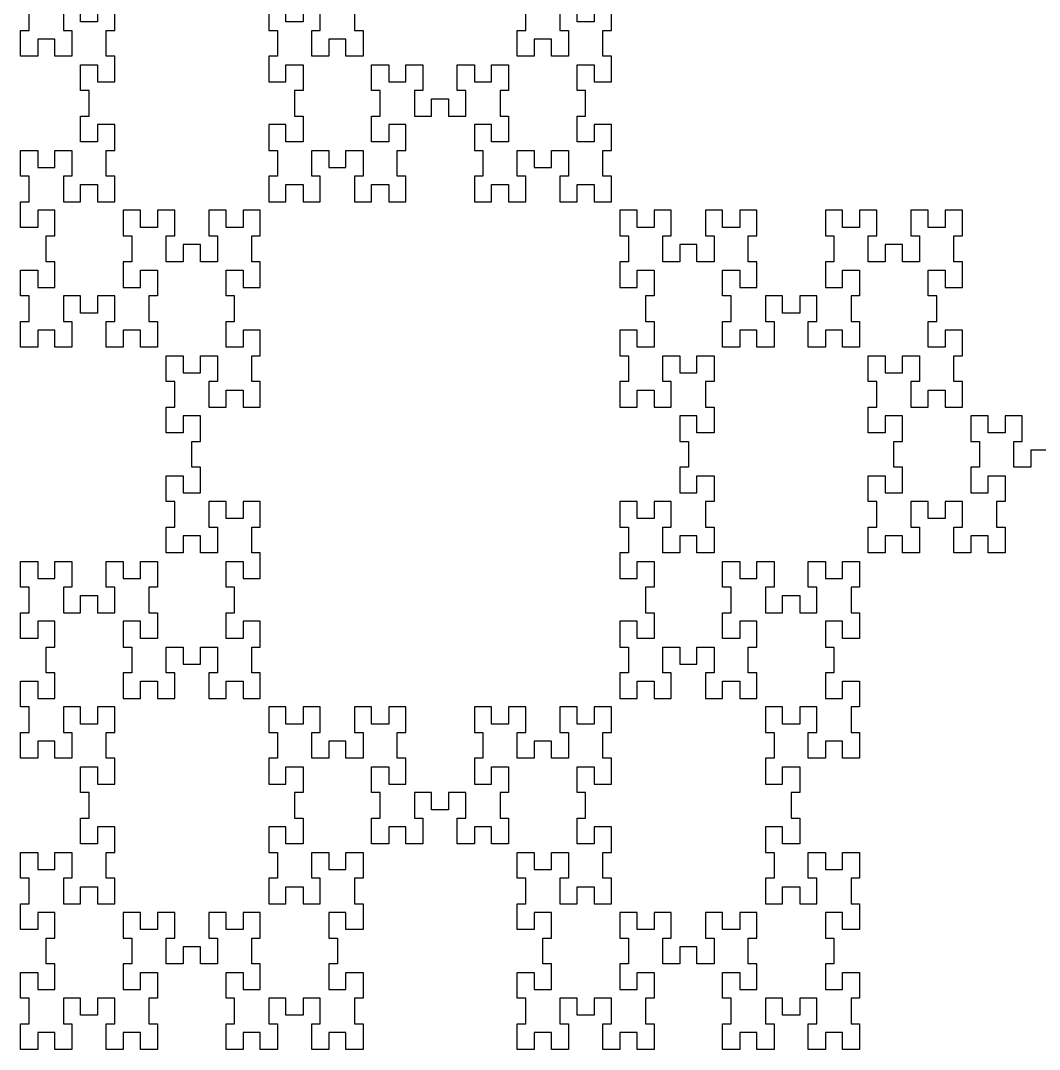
# Model space of a CAD drawing. Extents: x 5 to 20005, y 4 to 20004.
# Drawn here: x 10619.7 to 10738.7, y 9897.2 to 10017.4 of the extents above; entities that cross this region are included whole.
import ezdxf

# ---------------------------------------------------------------- set-up
doc = ezdxf.new("R2010")
doc.units = 0
doc.layers.add('LAYER5', color=1, linetype='CONTINUOUS')

msp = doc.modelspace()

# ---------------------------------------------------------------- linework, layer by layer
at = {"layer": 'LAYER5'}
for points in [[(10739.66, 9967.2), (10737.66, 9967.2), (10737.66, 9965.2), (10735.66, 9965.2), (10735.66, 9968.2), (10736.66, 9968.2), (10736.66, 9971.2), (10734.66, 9971.2), (10734.66, 9969.2), (10732.66, 9969.2), (10732.66, 9971.2), (10730.66, 9971.2), (10730.66, 9968.2), (10731.66, 9968.2), (10731.66, 9965.2), (10730.66, 9965.2), (10730.66, 9962.2), (10732.66, 9962.2), (10732.66, 9964.2), (10734.66, 9964.2), (10734.66, 9961.2), (10733.66, 9961.2), (10733.66, 9958.2), (10734.66, 9958.2), (10734.66, 9955.2), (10732.66, 9955.2), (10732.66, 9957.2), (10730.66, 9957.2), (10730.66, 9955.2), (10728.66, 9955.2), (10728.66, 9958.2), (10729.66, 9958.2), (10729.66, 9961.2), (10727.66, 9961.2), (10727.66, 9959.2), (10725.66, 9959.2), (10725.66, 9961.2), (10723.66, 9961.2), (10723.66, 9958.2), (10724.66, 9958.2), (10724.66, 9955.2), (10722.66, 9955.2), (10722.66, 9957.2), (10720.66, 9957.2), (10720.66, 9955.2), (10718.66, 9955.2), (10718.66, 9958.2), (10719.66, 9958.2), (10719.66, 9961.2), (10718.66, 9961.2), (10718.66, 9964.2), (10720.66, 9964.2), (10720.66, 9962.2), (10722.66, 9962.2), (10722.66, 9965.2), (10721.66, 9965.2), (10721.66, 9968.2), (10722.66, 9968.2), (10722.66, 9971.2), (10720.66, 9971.2), (10720.66, 9969.2), (10718.66, 9969.2), (10718.66, 9972.2), (10719.66, 9972.2), (10719.66, 9975.2), (10718.66, 9975.2), (10718.66, 9978.2), (10720.66, 9978.2), (10720.66, 9976.2), (10722.66, 9976.2), (10722.66, 9978.2), (10724.66, 9978.2), (10724.66, 9975.2), (10723.66, 9975.2), (10723.66, 9972.2), (10725.66, 9972.2), (10725.66, 9974.2), (10727.66, 9974.2), (10727.66, 9972.2), (10729.66, 9972.2), (10729.66, 9975.2), (10728.66, 9975.2), (10728.66, 9978.2), (10729.66, 9978.2), (10729.66, 9981.2), (10727.66, 9981.2), (10727.66, 9979.2), (10725.66, 9979.2), (10725.66, 9982.2), (10726.66, 9982.2), (10726.66, 9985.2), (10725.66, 9985.2), (10725.66, 9988.2), (10727.66, 9988.2), (10727.66, 9986.2), (10729.66, 9986.2), (10729.66, 9989.2), (10728.66, 9989.2), (10728.66, 9992.2), (10729.66, 9992.2), (10729.66, 9995.2), (10727.66, 9995.2), (10727.66, 9993.2), (10725.66, 9993.2), (10725.66, 9995.2), (10723.66, 9995.2), (10723.66, 9992.2), (10724.66, 9992.2), (10724.66, 9989.2), (10722.66, 9989.2), (10722.66, 9991.2), (10720.66, 9991.2), (10720.66, 9989.2), (10718.66, 9989.2), (10718.66, 9992.2), (10719.66, 9992.2), (10719.66, 9995.2), (10717.66, 9995.2), (10717.66, 9993.2), (10715.66, 9993.2), (10715.66, 9995.2), (10713.66, 9995.2), (10713.66, 9992.2), (10714.66, 9992.2), (10714.66, 9989.2), (10713.66, 9989.2), (10713.66, 9986.2), (10715.66, 9986.2), (10715.66, 9988.2), (10717.66, 9988.2), (10717.66, 9985.2), (10716.66, 9985.2), (10716.66, 9982.2), (10717.66, 9982.2), (10717.66, 9979.2), (10715.66, 9979.2), (10715.66, 9981.2), (10713.66, 9981.2), (10713.66, 9979.2), (10711.66, 9979.2), (10711.66, 9982.2), (10712.66, 9982.2), (10712.66, 9985.2), (10710.66, 9985.2), (10710.66, 9983.2), (10708.66, 9983.2), (10708.66, 9985.2), (10706.66, 9985.2), (10706.66, 9982.2), (10707.66, 9982.2), (10707.66, 9979.2), (10705.66, 9979.2), (10705.66, 9981.2), (10703.66, 9981.2), (10703.66, 9979.2), (10701.66, 9979.2), (10701.66, 9982.2), (10702.66, 9982.2), (10702.66, 9985.2), (10701.66, 9985.2), (10701.66, 9988.2), (10703.66, 9988.2), (10703.66, 9986.2), (10705.66, 9986.2), (10705.66, 9989.2), (10704.66, 9989.2), (10704.66, 9992.2), (10705.66, 9992.2), (10705.66, 9995.2), (10703.66, 9995.2), (10703.66, 9993.2), (10701.66, 9993.2), (10701.66, 9995.2), (10699.66, 9995.2), (10699.66, 9992.2), (10700.66, 9992.2), (10700.66, 9989.2), (10698.66, 9989.2), (10698.66, 9991.2), (10696.66, 9991.2), (10696.66, 9989.2), (10694.66, 9989.2), (10694.66, 9992.2), (10695.66, 9992.2), (10695.66, 9995.2), (10693.66, 9995.2), (10693.66, 9993.2), (10691.66, 9993.2), (10691.66, 9995.2), (10689.66, 9995.2), (10689.66, 9992.2), (10690.66, 9992.2), (10690.66, 9989.2), (10689.66, 9989.2), (10689.66, 9986.2), (10691.66, 9986.2), (10691.66, 9988.2), (10693.66, 9988.2), (10693.66, 9985.2), (10692.66, 9985.2), (10692.66, 9982.2), (10693.66, 9982.2), (10693.66, 9979.2), (10691.66, 9979.2), (10691.66, 9981.2), (10689.66, 9981.2), (10689.66, 9978.2), (10690.66, 9978.2), (10690.66, 9975.2), (10689.66, 9975.2), (10689.66, 9972.2), (10691.66, 9972.2), (10691.66, 9974.2), (10693.66, 9974.2), (10693.66, 9972.2), (10695.66, 9972.2), (10695.66, 9975.2), (10694.66, 9975.2), (10694.66, 9978.2), (10696.66, 9978.2), (10696.66, 9976.2), (10698.66, 9976.2), (10698.66, 9978.2), (10700.66, 9978.2), (10700.66, 9975.2), (10699.66, 9975.2), (10699.66, 9972.2), (10700.66, 9972.2), (10700.66, 9969.2), (10698.66, 9969.2), (10698.66, 9971.2), (10696.66, 9971.2), (10696.66, 9968.2), (10697.66, 9968.2), (10697.66, 9965.2), (10696.66, 9965.2), (10696.66, 9962.2), (10698.66, 9962.2), (10698.66, 9964.2), (10700.66, 9964.2), (10700.66, 9961.2), (10699.66, 9961.2), (10699.66, 9958.2), (10700.66, 9958.2), (10700.66, 9955.2), (10698.66, 9955.2), (10698.66, 9957.2), (10696.66, 9957.2), (10696.66, 9955.2), (10694.66, 9955.2), (10694.66, 9958.2), (10695.66, 9958.2), (10695.66, 9961.2), (10693.66, 9961.2), (10693.66, 9959.2), (10691.66, 9959.2), (10691.66, 9961.2), (10689.66, 9961.2), (10689.66, 9958.2), (10690.66, 9958.2), (10690.66, 9955.2), (10689.66, 9955.2), (10689.66, 9952.2), (10691.66, 9952.2), (10691.66, 9954.2), (10693.66, 9954.2), (10693.66, 9951.2), (10692.66, 9951.2), (10692.66, 9948.2), (10693.66, 9948.2), (10693.66, 9945.2), (10691.66, 9945.2), (10691.66, 9947.2), (10689.66, 9947.2), (10689.66, 9944.2), (10690.66, 9944.2), (10690.66, 9941.2), (10689.66, 9941.2), (10689.66, 9938.2), (10691.66, 9938.2), (10691.66, 9940.2), (10693.66, 9940.2), (10693.66, 9938.2), (10695.66, 9938.2), (10695.66, 9941.2), (10694.66, 9941.2), (10694.66, 9944.2), (10696.66, 9944.2), (10696.66, 9942.2), (10698.66, 9942.2), (10698.66, 9944.2), (10700.66, 9944.2), (10700.66, 9941.2), (10699.66, 9941.2), (10699.66, 9938.2), (10701.66, 9938.2), (10701.66, 9940.2), (10703.66, 9940.2), (10703.66, 9938.2), (10705.66, 9938.2), (10705.66, 9941.2), (10704.66, 9941.2), (10704.66, 9944.2), (10705.66, 9944.2), (10705.66, 9947.2), (10703.66, 9947.2), (10703.66, 9945.2), (10701.66, 9945.2), (10701.66, 9948.2), (10702.66, 9948.2), (10702.66, 9951.2), (10701.66, 9951.2), (10701.66, 9954.2), (10703.66, 9954.2), (10703.66, 9952.2), (10705.66, 9952.2), (10705.66, 9954.2), (10707.66, 9954.2), (10707.66, 9951.2), (10706.66, 9951.2), (10706.66, 9948.2), (10708.66, 9948.2), (10708.66, 9950.2), (10710.66, 9950.2), (10710.66, 9948.2), (10712.66, 9948.2), (10712.66, 9951.2), (10711.66, 9951.2), (10711.66, 9954.2), (10713.66, 9954.2), (10713.66, 9952.2), (10715.66, 9952.2), (10715.66, 9954.2), (10717.66, 9954.2), (10717.66, 9951.2), (10716.66, 9951.2), (10716.66, 9948.2), (10717.66, 9948.2), (10717.66, 9945.2), (10715.66, 9945.2), (10715.66, 9947.2), (10713.66, 9947.2), (10713.66, 9944.2), (10714.66, 9944.2), (10714.66, 9941.2), (10713.66, 9941.2), (10713.66, 9938.2), (10715.66, 9938.2), (10715.66, 9940.2), (10717.66, 9940.2), (10717.66, 9937.2), (10716.66, 9937.2), (10716.66, 9934.2), (10717.66, 9934.2), (10717.66, 9931.2), (10715.66, 9931.2), (10715.66, 9933.2), (10713.66, 9933.2), (10713.66, 9931.2), (10711.66, 9931.2), (10711.66, 9934.2), (10712.66, 9934.2), (10712.66, 9937.2), (10710.66, 9937.2), (10710.66, 9935.2), (10708.66, 9935.2), (10708.66, 9937.2), (10706.66, 9937.2), (10706.66, 9934.2), (10707.66, 9934.2), (10707.66, 9931.2), (10706.66, 9931.2), (10706.66, 9928.2), (10708.66, 9928.2), (10708.66, 9930.2), (10710.66, 9930.2), (10710.66, 9927.2), (10709.66, 9927.2), (10709.66, 9924.2), (10710.66, 9924.2), (10710.66, 9921.2), (10708.66, 9921.2), (10708.66, 9923.2), (10706.66, 9923.2), (10706.66, 9920.2), (10707.66, 9920.2), (10707.66, 9917.2), (10706.66, 9917.2), (10706.66, 9914.2), (10708.66, 9914.2), (10708.66, 9916.2), (10710.66, 9916.2), (10710.66, 9914.2), (10712.66, 9914.2), (10712.66, 9917.2), (10711.66, 9917.2), (10711.66, 9920.2), (10713.66, 9920.2), (10713.66, 9918.2), (10715.66, 9918.2), (10715.66, 9920.2), (10717.66, 9920.2), (10717.66, 9917.2), (10716.66, 9917.2), (10716.66, 9914.2), (10717.66, 9914.2), (10717.66, 9911.2), (10715.66, 9911.2), (10715.66, 9913.2), (10713.66, 9913.2), (10713.66, 9910.2), (10714.66, 9910.2), (10714.66, 9907.2), (10713.66, 9907.2), (10713.66, 9904.2), (10715.66, 9904.2), (10715.66, 9906.2), (10717.66, 9906.2), (10717.66, 9903.2), (10716.66, 9903.2), (10716.66, 9900.2), (10717.66, 9900.2), (10717.66, 9897.2), (10715.66, 9897.2), (10715.66, 9899.2), (10713.66, 9899.2), (10713.66, 9897.2), (10711.66, 9897.2), (10711.66, 9900.2), (10712.66, 9900.2), (10712.66, 9903.2), (10710.66, 9903.2), (10710.66, 9901.2), (10708.66, 9901.2), (10708.66, 9903.2), (10706.66, 9903.2), (10706.66, 9900.2), (10707.66, 9900.2), (10707.66, 9897.2), (10705.66, 9897.2), (10705.66, 9899.2), (10703.66, 9899.2), (10703.66, 9897.2), (10701.66, 9897.2), (10701.66, 9900.2), (10702.66, 9900.2), (10702.66, 9903.2), (10701.66, 9903.2), (10701.66, 9906.2), (10703.66, 9906.2), (10703.66, 9904.2), (10705.66, 9904.2), (10705.66, 9907.2), (10704.66, 9907.2), (10704.66, 9910.2), (10705.66, 9910.2), (10705.66, 9913.2), (10703.66, 9913.2), (10703.66, 9911.2), (10701.66, 9911.2), (10701.66, 9913.2), (10699.66, 9913.2), (10699.66, 9910.2), (10700.66, 9910.2), (10700.66, 9907.2), (10698.66, 9907.2), (10698.66, 9909.2), (10696.66, 9909.2), (10696.66, 9907.2), (10694.66, 9907.2), (10694.66, 9910.2), (10695.66, 9910.2), (10695.66, 9913.2), (10693.66, 9913.2), (10693.66, 9911.2), (10691.66, 9911.2), (10691.66, 9913.2), (10689.66, 9913.2), (10689.66, 9910.2), (10690.66, 9910.2), (10690.66, 9907.2), (10689.66, 9907.2), (10689.66, 9904.2), (10691.66, 9904.2), (10691.66, 9906.2), (10693.66, 9906.2), (10693.66, 9903.2), (10692.66, 9903.2), (10692.66, 9900.2), (10693.66, 9900.2), (10693.66, 9897.2), (10691.66, 9897.2), (10691.66, 9899.2), (10689.66, 9899.2), (10689.66, 9897.2), (10687.66, 9897.2), (10687.66, 9900.2), (10688.66, 9900.2), (10688.66, 9903.2), (10686.66, 9903.2), (10686.66, 9901.2), (10684.66, 9901.2), (10684.66, 9903.2), (10682.66, 9903.2), (10682.66, 9900.2), (10683.66, 9900.2), (10683.66, 9897.2), (10681.66, 9897.2), (10681.66, 9899.2), (10679.66, 9899.2), (10679.66, 9897.2), (10677.66, 9897.2), (10677.66, 9900.2), (10678.66, 9900.2), (10678.66, 9903.2), (10677.66, 9903.2), (10677.66, 9906.2), (10679.66, 9906.2), (10679.66, 9904.2), (10681.66, 9904.2), (10681.66, 9907.2), (10680.66, 9907.2), (10680.66, 9910.2), (10681.66, 9910.2), (10681.66, 9913.2), (10679.66, 9913.2), (10679.66, 9911.2), (10677.66, 9911.2), (10677.66, 9914.2), (10678.66, 9914.2), (10678.66, 9917.2), (10677.66, 9917.2), (10677.66, 9920.2), (10679.66, 9920.2), (10679.66, 9918.2), (10681.66, 9918.2), (10681.66, 9920.2), (10683.66, 9920.2), (10683.66, 9917.2), (10682.66, 9917.2), (10682.66, 9914.2), (10684.66, 9914.2), (10684.66, 9916.2), (10686.66, 9916.2), (10686.66, 9914.2), (10688.66, 9914.2), (10688.66, 9917.2), (10687.66, 9917.2), (10687.66, 9920.2), (10688.66, 9920.2), (10688.66, 9923.2), (10686.66, 9923.2), (10686.66, 9921.2), (10684.66, 9921.2), (10684.66, 9924.2), (10685.66, 9924.2), (10685.66, 9927.2), (10684.66, 9927.2), (10684.66, 9930.2), (10686.66, 9930.2), (10686.66, 9928.2), (10688.66, 9928.2), (10688.66, 9931.2), (10687.66, 9931.2), (10687.66, 9934.2), (10688.66, 9934.2), (10688.66, 9937.2), (10686.66, 9937.2), (10686.66, 9935.2), (10684.66, 9935.2), (10684.66, 9937.2), (10682.66, 9937.2), (10682.66, 9934.2), (10683.66, 9934.2), (10683.66, 9931.2), (10681.66, 9931.2), (10681.66, 9933.2), (10679.66, 9933.2), (10679.66, 9931.2), (10677.66, 9931.2), (10677.66, 9934.2), (10678.66, 9934.2), (10678.66, 9937.2), (10676.66, 9937.2), (10676.66, 9935.2), (10674.66, 9935.2), (10674.66, 9937.2), (10672.66, 9937.2), (10672.66, 9934.2), (10673.66, 9934.2), (10673.66, 9931.2), (10672.66, 9931.2), (10672.66, 9928.2), (10674.66, 9928.2), (10674.66, 9930.2), (10676.66, 9930.2), (10676.66, 9927.2), (10675.66, 9927.2), (10675.66, 9924.2), (10676.66, 9924.2), (10676.66, 9921.2), (10674.66, 9921.2), (10674.66, 9923.2), (10672.66, 9923.2), (10672.66, 9921.2), (10670.66, 9921.2), (10670.66, 9924.2), (10671.66, 9924.2), (10671.66, 9927.2), (10669.66, 9927.2), (10669.66, 9925.2), (10667.66, 9925.2), (10667.66, 9927.2), (10665.66, 9927.2), (10665.66, 9924.2), (10666.66, 9924.2), (10666.66, 9921.2), (10664.66, 9921.2), (10664.66, 9923.2), (10662.66, 9923.2), (10662.66, 9921.2), (10660.66, 9921.2), (10660.66, 9924.2), (10661.66, 9924.2), (10661.66, 9927.2), (10660.66, 9927.2), (10660.66, 9930.2), (10662.66, 9930.2), (10662.66, 9928.2), (10664.66, 9928.2), (10664.66, 9931.2), (10663.66, 9931.2), (10663.66, 9934.2), (10664.66, 9934.2), (10664.66, 9937.2), (10662.66, 9937.2), (10662.66, 9935.2), (10660.66, 9935.2), (10660.66, 9937.2), (10658.66, 9937.2), (10658.66, 9934.2), (10659.66, 9934.2), (10659.66, 9931.2), (10657.66, 9931.2), (10657.66, 9933.2), (10655.66, 9933.2), (10655.66, 9931.2), (10653.66, 9931.2), (10653.66, 9934.2), (10654.66, 9934.2), (10654.66, 9937.2), (10652.66, 9937.2), (10652.66, 9935.2), (10650.66, 9935.2), (10650.66, 9937.2), (10648.66, 9937.2), (10648.66, 9934.2), (10649.66, 9934.2), (10649.66, 9931.2), (10648.66, 9931.2), (10648.66, 9928.2), (10650.66, 9928.2), (10650.66, 9930.2), (10652.66, 9930.2), (10652.66, 9927.2), (10651.66, 9927.2), (10651.66, 9924.2), (10652.66, 9924.2), (10652.66, 9921.2), (10650.66, 9921.2), (10650.66, 9923.2), (10648.66, 9923.2), (10648.66, 9920.2), (10649.66, 9920.2), (10649.66, 9917.2), (10648.66, 9917.2), (10648.66, 9914.2), (10650.66, 9914.2), (10650.66, 9916.2), (10652.66, 9916.2), (10652.66, 9914.2), (10654.66, 9914.2), (10654.66, 9917.2), (10653.66, 9917.2), (10653.66, 9920.2), (10655.66, 9920.2), (10655.66, 9918.2), (10657.66, 9918.2), (10657.66, 9920.2), (10659.66, 9920.2), (10659.66, 9917.2), (10658.66, 9917.2), (10658.66, 9914.2), (10659.66, 9914.2), (10659.66, 9911.2), (10657.66, 9911.2), (10657.66, 9913.2), (10655.66, 9913.2), (10655.66, 9910.2), (10656.66, 9910.2), (10656.66, 9907.2), (10655.66, 9907.2), (10655.66, 9904.2), (10657.66, 9904.2), (10657.66, 9906.2), (10659.66, 9906.2), (10659.66, 9903.2), (10658.66, 9903.2), (10658.66, 9900.2), (10659.66, 9900.2), (10659.66, 9897.2), (10657.66, 9897.2), (10657.66, 9899.2), (10655.66, 9899.2), (10655.66, 9897.2), (10653.66, 9897.2), (10653.66, 9900.2), (10654.66, 9900.2), (10654.66, 9903.2), (10652.66, 9903.2), (10652.66, 9901.2), (10650.66, 9901.2), (10650.66, 9903.2), (10648.66, 9903.2), (10648.66, 9900.2), (10649.66, 9900.2), (10649.66, 9897.2), (10647.66, 9897.2), (10647.66, 9899.2), (10645.66, 9899.2), (10645.66, 9897.2), (10643.66, 9897.2), (10643.66, 9900.2), (10644.66, 9900.2), (10644.66, 9903.2), (10643.66, 9903.2), (10643.66, 9906.2), (10645.66, 9906.2), (10645.66, 9904.2), (10647.66, 9904.2), (10647.66, 9907.2), (10646.66, 9907.2), (10646.66, 9910.2), (10647.66, 9910.2), (10647.66, 9913.2), (10645.66, 9913.2), (10645.66, 9911.2), (10643.66, 9911.2), (10643.66, 9913.2), (10641.66, 9913.2), (10641.66, 9910.2), (10642.66, 9910.2), (10642.66, 9907.2), (10640.66, 9907.2), (10640.66, 9909.2), (10638.66, 9909.2), (10638.66, 9907.2), (10636.66, 9907.2), (10636.66, 9910.2), (10637.66, 9910.2), (10637.66, 9913.2), (10635.66, 9913.2), (10635.66, 9911.2), (10633.66, 9911.2), (10633.66, 9913.2), (10631.66, 9913.2), (10631.66, 9910.2), (10632.66, 9910.2), (10632.66, 9907.2), (10631.66, 9907.2), (10631.66, 9904.2), (10633.66, 9904.2), (10633.66, 9906.2), (10635.66, 9906.2), (10635.66, 9903.2), (10634.66, 9903.2), (10634.66, 9900.2), (10635.66, 9900.2), (10635.66, 9897.2), (10633.66, 9897.2), (10633.66, 9899.2), (10631.66, 9899.2), (10631.66, 9897.2), (10629.66, 9897.2), (10629.66, 9900.2), (10630.66, 9900.2), (10630.66, 9903.2), (10628.66, 9903.2), (10628.66, 9901.2), (10626.66, 9901.2), (10626.66, 9903.2), (10624.66, 9903.2), (10624.66, 9900.2), (10625.66, 9900.2), (10625.66, 9897.2), (10623.66, 9897.2), (10623.66, 9899.2), (10621.66, 9899.2), (10621.66, 9897.2), (10619.66, 9897.2), (10619.66, 9900.2), (10620.66, 9900.2), (10620.66, 9903.2), (10619.66, 9903.2), (10619.66, 9906.2), (10621.66, 9906.2), (10621.66, 9904.2), (10623.66, 9904.2), (10623.66, 9907.2), (10622.66, 9907.2), (10622.66, 9910.2), (10623.66, 9910.2), (10623.66, 9913.2), (10621.66, 9913.2), (10621.66, 9911.2), (10619.66, 9911.2), (10619.66, 9914.2), (10620.66, 9914.2), (10620.66, 9917.2), (10619.66, 9917.2), (10619.66, 9920.2), (10621.66, 9920.2), (10621.66, 9918.2), (10623.66, 9918.2), (10623.66, 9920.2), (10625.66, 9920.2), (10625.66, 9917.2), (10624.66, 9917.2), (10624.66, 9914.2), (10626.66, 9914.2), (10626.66, 9916.2), (10628.66, 9916.2), (10628.66, 9914.2), (10630.66, 9914.2), (10630.66, 9917.2), (10629.66, 9917.2), (10629.66, 9920.2), (10630.66, 9920.2), (10630.66, 9923.2), (10628.66, 9923.2), (10628.66, 9921.2), (10626.66, 9921.2), (10626.66, 9924.2), (10627.66, 9924.2), (10627.66, 9927.2), (10626.66, 9927.2), (10626.66, 9930.2), (10628.66, 9930.2), (10628.66, 9928.2), (10630.66, 9928.2), (10630.66, 9931.2), (10629.66, 9931.2), (10629.66, 9934.2), (10630.66, 9934.2), (10630.66, 9937.2), (10628.66, 9937.2), (10628.66, 9935.2), (10626.66, 9935.2), (10626.66, 9937.2), (10624.66, 9937.2), (10624.66, 9934.2), (10625.66, 9934.2), (10625.66, 9931.2), (10623.66, 9931.2), (10623.66, 9933.2), (10621.66, 9933.2), (10621.66, 9931.2), (10619.66, 9931.2), (10619.66, 9934.2), (10620.66, 9934.2), (10620.66, 9937.2), (10619.66, 9937.2), (10619.66, 9940.2), (10621.66, 9940.2), (10621.66, 9938.2), (10623.66, 9938.2), (10623.66, 9941.2), (10622.66, 9941.2), (10622.66, 9944.2), (10623.66, 9944.2), (10623.66, 9947.2), (10621.66, 9947.2), (10621.66, 9945.2), (10619.66, 9945.2), (10619.66, 9948.2), (10620.66, 9948.2), (10620.66, 9951.2), (10619.66, 9951.2), (10619.66, 9954.2), (10621.66, 9954.2), (10621.66, 9952.2), (10623.66, 9952.2), (10623.66, 9954.2), (10625.66, 9954.2), (10625.66, 9951.2), (10624.66, 9951.2), (10624.66, 9948.2), (10626.66, 9948.2), (10626.66, 9950.2), (10628.66, 9950.2), (10628.66, 9948.2), (10630.66, 9948.2), (10630.66, 9951.2), (10629.66, 9951.2), (10629.66, 9954.2), (10631.66, 9954.2), (10631.66, 9952.2), (10633.66, 9952.2), (10633.66, 9954.2), (10635.66, 9954.2), (10635.66, 9951.2), (10634.66, 9951.2), (10634.66, 9948.2), (10635.66, 9948.2), (10635.66, 9945.2), (10633.66, 9945.2), (10633.66, 9947.2), (10631.66, 9947.2), (10631.66, 9944.2), (10632.66, 9944.2), (10632.66, 9941.2), (10631.66, 9941.2), (10631.66, 9938.2), (10633.66, 9938.2), (10633.66, 9940.2), (10635.66, 9940.2), (10635.66, 9938.2), (10637.66, 9938.2), (10637.66, 9941.2), (10636.66, 9941.2), (10636.66, 9944.2), (10638.66, 9944.2), (10638.66, 9942.2), (10640.66, 9942.2), (10640.66, 9944.2), (10642.66, 9944.2), (10642.66, 9941.2), (10641.66, 9941.2), (10641.66, 9938.2), (10643.66, 9938.2), (10643.66, 9940.2), (10645.66, 9940.2), (10645.66, 9938.2), (10647.66, 9938.2), (10647.66, 9941.2), (10646.66, 9941.2), (10646.66, 9944.2), (10647.66, 9944.2), (10647.66, 9947.2), (10645.66, 9947.2), (10645.66, 9945.2), (10643.66, 9945.2), (10643.66, 9948.2), (10644.66, 9948.2), (10644.66, 9951.2), (10643.66, 9951.2), (10643.66, 9954.2), (10645.66, 9954.2), (10645.66, 9952.2), (10647.66, 9952.2), (10647.66, 9955.2), (10646.66, 9955.2), (10646.66, 9958.2), (10647.66, 9958.2), (10647.66, 9961.2), (10645.66, 9961.2), (10645.66, 9959.2), (10643.66, 9959.2), (10643.66, 9961.2), (10641.66, 9961.2), (10641.66, 9958.2), (10642.66, 9958.2), (10642.66, 9955.2), (10640.66, 9955.2), (10640.66, 9957.2), (10638.66, 9957.2), (10638.66, 9955.2), (10636.66, 9955.2), (10636.66, 9958.2), (10637.66, 9958.2), (10637.66, 9961.2), (10636.66, 9961.2), (10636.66, 9964.2), (10638.66, 9964.2), (10638.66, 9962.2), (10640.66, 9962.2), (10640.66, 9965.2), (10639.66, 9965.2), (10639.66, 9968.2), (10640.66, 9968.2), (10640.66, 9971.2), (10638.66, 9971.2), (10638.66, 9969.2), (10636.66, 9969.2), (10636.66, 9972.2), (10637.66, 9972.2), (10637.66, 9975.2), (10636.66, 9975.2), (10636.66, 9978.2), (10638.66, 9978.2), (10638.66, 9976.2), (10640.66, 9976.2), (10640.66, 9978.2), (10642.66, 9978.2), (10642.66, 9975.2), (10641.66, 9975.2), (10641.66, 9972.2), (10643.66, 9972.2), (10643.66, 9974.2), (10645.66, 9974.2), (10645.66, 9972.2), (10647.66, 9972.2), (10647.66, 9975.2), (10646.66, 9975.2), (10646.66, 9978.2), (10647.66, 9978.2), (10647.66, 9981.2), (10645.66, 9981.2), (10645.66, 9979.2), (10643.66, 9979.2), (10643.66, 9982.2), (10644.66, 9982.2), (10644.66, 9985.2), (10643.66, 9985.2), (10643.66, 9988.2), (10645.66, 9988.2), (10645.66, 9986.2), (10647.66, 9986.2), (10647.66, 9989.2), (10646.66, 9989.2), (10646.66, 9992.2), (10647.66, 9992.2), (10647.66, 9995.2), (10645.66, 9995.2), (10645.66, 9993.2), (10643.66, 9993.2), (10643.66, 9995.2), (10641.66, 9995.2), (10641.66, 9992.2), (10642.66, 9992.2), (10642.66, 9989.2), (10640.66, 9989.2), (10640.66, 9991.2), (10638.66, 9991.2), (10638.66, 9989.2), (10636.66, 9989.2), (10636.66, 9992.2), (10637.66, 9992.2), (10637.66, 9995.2), (10635.66, 9995.2), (10635.66, 9993.2), (10633.66, 9993.2), (10633.66, 9995.2), (10631.66, 9995.2), (10631.66, 9992.2), (10632.66, 9992.2), (10632.66, 9989.2), (10631.66, 9989.2), (10631.66, 9986.2), (10633.66, 9986.2), (10633.66, 9988.2), (10635.66, 9988.2), (10635.66, 9985.2), (10634.66, 9985.2), (10634.66, 9982.2), (10635.66, 9982.2), (10635.66, 9979.2), (10633.66, 9979.2), (10633.66, 9981.2), (10631.66, 9981.2), (10631.66, 9979.2), (10629.66, 9979.2), (10629.66, 9982.2), (10630.66, 9982.2), (10630.66, 9985.2), (10628.66, 9985.2), (10628.66, 9983.2), (10626.66, 9983.2), (10626.66, 9985.2), (10624.66, 9985.2), (10624.66, 9982.2), (10625.66, 9982.2), (10625.66, 9979.2), (10623.66, 9979.2), (10623.66, 9981.2), (10621.66, 9981.2), (10621.66, 9979.2), (10619.66, 9979.2), (10619.66, 9982.2), (10620.66, 9982.2), (10620.66, 9985.2), (10619.66, 9985.2), (10619.66, 9988.2), (10621.66, 9988.2), (10621.66, 9986.2), (10623.66, 9986.2), (10623.66, 9989.2), (10622.66, 9989.2), (10622.66, 9992.2), (10623.66, 9992.2), (10623.66, 9995.2), (10621.66, 9995.2), (10621.66, 9993.2), (10619.66, 9993.2), (10619.66, 9996.2), (10620.66, 9996.2), (10620.66, 9999.2), (10619.66, 9999.2), (10619.66, 10002.2), (10621.66, 10002.2), (10621.66, 10000.2), (10623.66, 10000.2), (10623.66, 10002.2), (10625.66, 10002.2), (10625.66, 9999.2), (10624.66, 9999.2), (10624.66, 9996.2), (10626.66, 9996.2), (10626.66, 9998.2), (10628.66, 9998.2), (10628.66, 9996.2), (10630.66, 9996.2), (10630.66, 9999.2), (10629.66, 9999.2), (10629.66, 10002.2), (10630.66, 10002.2), (10630.66, 10005.2), (10628.66, 10005.2), (10628.66, 10003.2), (10626.66, 10003.2), (10626.66, 10006.2), (10627.66, 10006.2), (10627.66, 10009.2), (10626.66, 10009.2), (10626.66, 10012.2), (10628.66, 10012.2), (10628.66, 10010.2), (10630.66, 10010.2), (10630.66, 10013.2), (10629.66, 10013.2), (10629.66, 10016.2), (10630.66, 10016.2), (10630.66, 10019.2)], [(10624.66, 10019.2), (10624.66, 10016.2), (10625.66, 10016.2), (10625.66, 10013.2), (10623.66, 10013.2), (10623.66, 10015.2), (10621.66, 10015.2), (10621.66, 10013.2), (10619.66, 10013.2), (10619.66, 10016.2), (10620.66, 10016.2), (10620.66, 10019.2)], [(10628.66, 10019.2), (10628.66, 10017.2), (10626.66, 10017.2), (10626.66, 10019.2)], [(10648.66, 10019.2), (10648.66, 10016.2), (10649.66, 10016.2), (10649.66, 10013.2), (10648.66, 10013.2), (10648.66, 10010.2), (10650.66, 10010.2), (10650.66, 10012.2), (10652.66, 10012.2), (10652.66, 10009.2), (10651.66, 10009.2), (10651.66, 10006.2), (10652.66, 10006.2), (10652.66, 10003.2), (10650.66, 10003.2), (10650.66, 10005.2), (10648.66, 10005.2), (10648.66, 10002.2), (10649.66, 10002.2), (10649.66, 9999.2), (10648.66, 9999.2), (10648.66, 9996.2), (10650.66, 9996.2), (10650.66, 9998.2), (10652.66, 9998.2), (10652.66, 9996.2), (10654.66, 9996.2), (10654.66, 9999.2), (10653.66, 9999.2), (10653.66, 10002.2), (10655.66, 10002.2), (10655.66, 10000.2), (10657.66, 10000.2), (10657.66, 10002.2), (10659.66, 10002.2), (10659.66, 9999.2), (10658.66, 9999.2), (10658.66, 9996.2), (10660.66, 9996.2), (10660.66, 9998.2), (10662.66, 9998.2), (10662.66, 9996.2), (10664.66, 9996.2), (10664.66, 9999.2), (10663.66, 9999.2), (10663.66, 10002.2), (10664.66, 10002.2), (10664.66, 10005.2), (10662.66, 10005.2), (10662.66, 10003.2), (10660.66, 10003.2), (10660.66, 10006.2), (10661.66, 10006.2), (10661.66, 10009.2), (10660.66, 10009.2), (10660.66, 10012.2), (10662.66, 10012.2), (10662.66, 10010.2), (10664.66, 10010.2), (10664.66, 10012.2), (10666.66, 10012.2), (10666.66, 10009.2), (10665.66, 10009.2), (10665.66, 10006.2), (10667.66, 10006.2), (10667.66, 10008.2), (10669.66, 10008.2), (10669.66, 10006.2), (10671.66, 10006.2), (10671.66, 10009.2), (10670.66, 10009.2), (10670.66, 10012.2), (10672.66, 10012.2), (10672.66, 10010.2), (10674.66, 10010.2), (10674.66, 10012.2), (10676.66, 10012.2), (10676.66, 10009.2), (10675.66, 10009.2), (10675.66, 10006.2), (10676.66, 10006.2), (10676.66, 10003.2), (10674.66, 10003.2), (10674.66, 10005.2), (10672.66, 10005.2), (10672.66, 10002.2), (10673.66, 10002.2), (10673.66, 9999.2), (10672.66, 9999.2), (10672.66, 9996.2), (10674.66, 9996.2), (10674.66, 9998.2), (10676.66, 9998.2), (10676.66, 9996.2), (10678.66, 9996.2), (10678.66, 9999.2), (10677.66, 9999.2), (10677.66, 10002.2), (10679.66, 10002.2), (10679.66, 10000.2), (10681.66, 10000.2), (10681.66, 10002.2), (10683.66, 10002.2), (10683.66, 9999.2), (10682.66, 9999.2), (10682.66, 9996.2), (10684.66, 9996.2), (10684.66, 9998.2), (10686.66, 9998.2), (10686.66, 9996.2), (10688.66, 9996.2), (10688.66, 9999.2), (10687.66, 9999.2), (10687.66, 10002.2), (10688.66, 10002.2), (10688.66, 10005.2), (10686.66, 10005.2), (10686.66, 10003.2), (10684.66, 10003.2), (10684.66, 10006.2), (10685.66, 10006.2), (10685.66, 10009.2), (10684.66, 10009.2), (10684.66, 10012.2), (10686.66, 10012.2), (10686.66, 10010.2), (10688.66, 10010.2), (10688.66, 10013.2), (10687.66, 10013.2), (10687.66, 10016.2), (10688.66, 10016.2), (10688.66, 10019.2)], [(10652.66, 10019.2), (10652.66, 10017.2), (10650.66, 10017.2), (10650.66, 10019.2)], [(10658.66, 10019.2), (10658.66, 10016.2), (10659.66, 10016.2), (10659.66, 10013.2), (10657.66, 10013.2), (10657.66, 10015.2), (10655.66, 10015.2), (10655.66, 10013.2), (10653.66, 10013.2), (10653.66, 10016.2), (10654.66, 10016.2), (10654.66, 10019.2)], [(10682.66, 10019.2), (10682.66, 10016.2), (10683.66, 10016.2), (10683.66, 10013.2), (10681.66, 10013.2), (10681.66, 10015.2), (10679.66, 10015.2), (10679.66, 10013.2), (10677.66, 10013.2), (10677.66, 10016.2), (10678.66, 10016.2), (10678.66, 10019.2)], [(10686.66, 10019.2), (10686.66, 10017.2), (10684.66, 10017.2), (10684.66, 10019.2)]]:
    msp.add_lwpolyline(points, dxfattribs=at)

doc.saveas('drawing.dxf')
